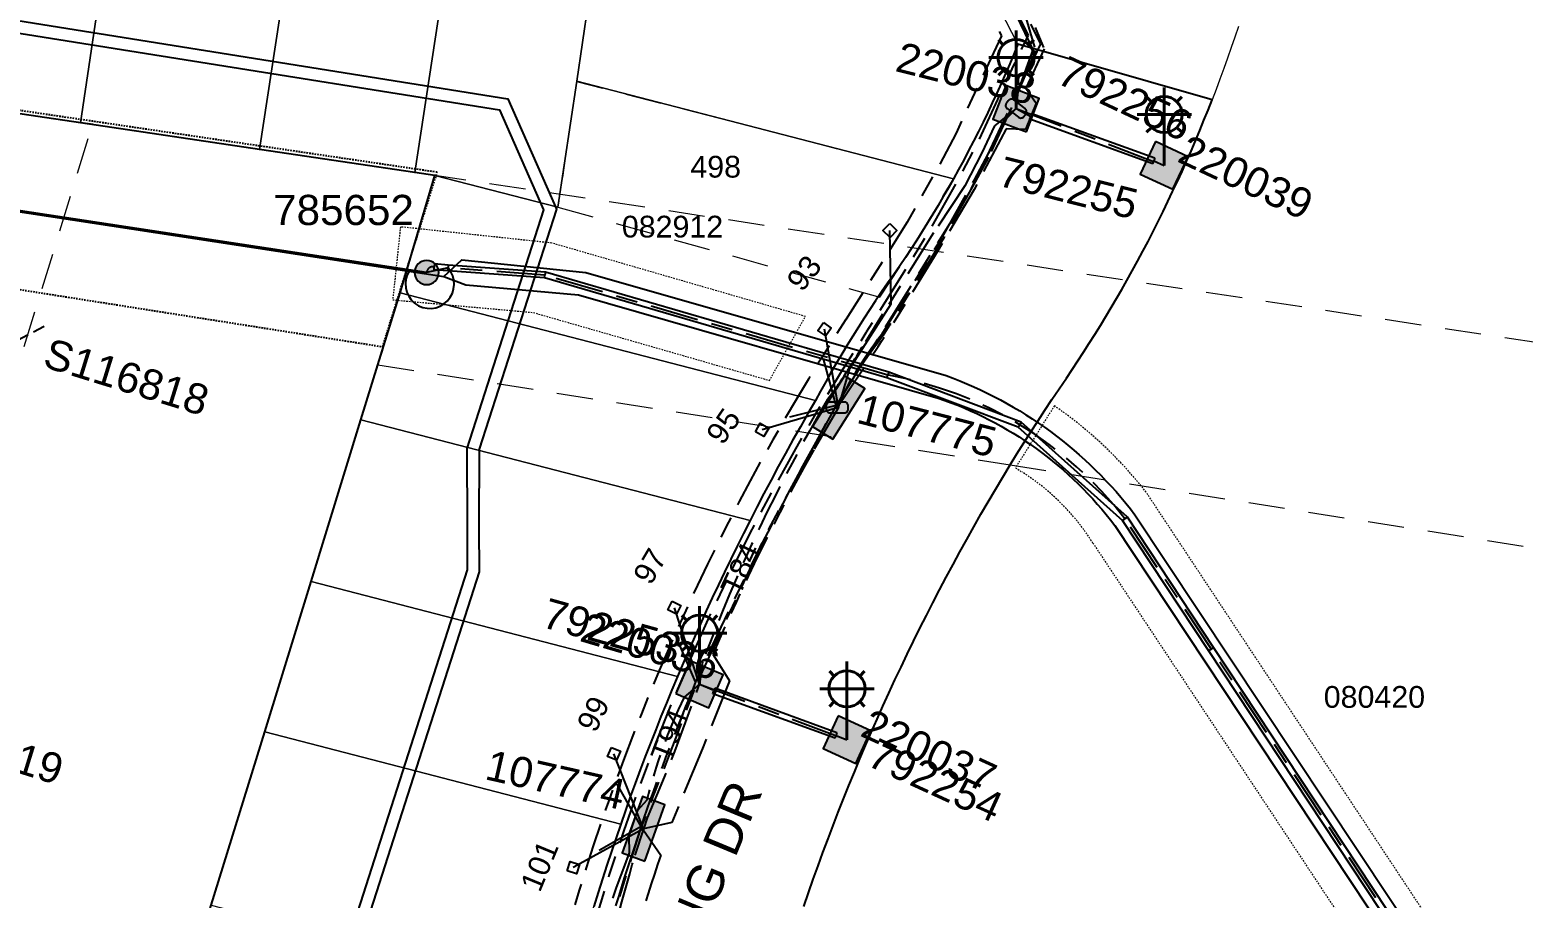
# Model space of a CAD drawing. Header units: metres. Extents: x 307322 to 308805, y 6255611 to 6257083.
# Drawn here: x 308427.7 to 308551.3, y 6256330.4 to 6256402.3 of the extents above; entities that cross this region are included whole.
import ezdxf
from ezdxf.enums import TextEntityAlignment as Align

# ---------------------------------------------------------------- set-up
doc = ezdxf.new("R2010")
doc.units = ezdxf.units.M
for name, pattern in [('Cable Exist OH', [1, 1, 0]), ('Cable Exist UG', [8.2, 4, -1.2, 1.8, -1.2]), ('Dash', [5, 3, -2]), ('DASHED', [0.75, 0.5, -0.25]), ('HIDDEN', [0.375, 0.25, -0.125]), ('HIDDEN2', [0.1875, 0.125, -0.0625])]:
    doc.linetypes.add(name, pattern=pattern)
doc.layers.get('0').update_dxf_attribs({"color": 6})
for name, color, linetype in [('_User_LV_Exist', 7, 'Continuous'), ('Duct_SP_EXT', 7, 'Continuous'), ('Equip_SL_EXT', 7, 'Continuous'), ('Equip_SP_SL_EXT', 7, 'Continuous'), ('Mains_HV_EXT', 7, 'Continuous'), ('Mains_HV_MOD', 3, 'Continuous'), ('Mains_LV_EXT', 7, 'Continuous'), ('Mains_SL_EXT', 7, 'Continuous'), ('Mains_TR_EXT', 7, 'Continuous'), ('OH_Details_SP_MISC', 7, 'Continuous'), ('Services_SP_EXT', 7, 'Continuous'), ('Services_SP_NEW_UG', 2, 'Continuous'), ('SupportsOH_SP_TR_HV_LV_SL_EXT', 7, 'Continuous'), ('SupportsUG_SP_LV_EXT', 7, 'Continuous'), ('SupportsUG_SP_LV_NEW', 2, 'Continuous'), ('SupportsUG_SP_LV_SL_EXT', 7, 'Continuous'), ('Trench_SP_EXT', 7, 'Continuous'), ('UG_Details_SP_MISC', 7, 'Continuous')]:
    doc.layers.add(name, color=color, linetype=linetype)
for name, color, linetype, lineweight in [('Cadastre Developer_SP_EXT', 9, 'Continuous', 5), ('Cadastre Easements_SP_EXT', 9, 'Continuous', 5), ('Cadastre Land Parcels_SP_EXT', 9, 'Continuous', 5), ('Cadastre Other Property_SP_EXT', 9, 'HIDDEN', 5), ('Cadastre Roads_SP_EXT', 9, 'Continuous', 5)]:
    doc.layers.add(name, color=color, linetype=linetype, lineweight=lineweight)
doc.layers.add('Features_HIDE', color=1, linetype='Continuous', plot=False)
doc.styles.add('COLUMN_LABEL', font='arial.ttf')
doc.styles.add('iecARIAL', font='arial.ttf', dxfattribs={"height": 2})
doc.styles.add('POLE_LABEL', font='arial.ttf')
doc.styles.get("Standard").update_dxf_attribs({"font": 'arial.ttf'})
doc.linetypes.add('Cable E OH', pattern='A,9.4,["E",Standard,S=1.7,R=0,X=0,Y=-1],0', length=9.4)
doc.linetypes.add('Cable E UG', pattern='A,6,-0.5,["E",Standard,S=1.7,R=0,X=0.5,Y=-1],-2.9', length=9.4)
doc.linetypes.add('Cable P UG', pattern='A,6,-0.5,["P",Standard,S=1.7,R=0,X=0.5,Y=-1],-2.9', length=9.4)

# ---------------------------------------------------------------- blocks, each defined once
blk = doc.blocks.new('COLUMN_EXT')
blk.add_hatch(color=256).paths.add_polyline_path([(-1.49, 1.48), (-1.49, -1.49), (1.48, -1.49), (1.48, 1.48)])
blk.add_lwpolyline([(-1.49, -1.49), (1.48, -1.49), (1.48, 1.48), (-1.49, 1.48)], close=True)
for tag, height, style, flags, p in [('ASSET_NUM', 2.5, 'COLUMN_LABEL', 8, (2, 2)), ('STRUCTURE_PLANT_NUMBER', 0.2, 'POLE_LABEL', 9, (1.81, 0.03)), ('STREET_CODE', 0.2, 'COLUMN_LABEL', 9, (1.81, -0.2))]:
    blk.add_attdef(tag, text='', height=height, dxfattribs=dict(style=style, flags=flags)).set_placement(p, align=Align.MIDDLE_LEFT)
at = {"flags": 9}
for tag, p in [('COLUMN_TYPE', (1.81, -0.4)), ('OWNED_BY', (1.81, -0.6)), ('STATE', (1.81, -0.8)), ('USAGE', (1.81, -1)), ('LEGEND', (1.81, -1.2)), ('STREETNAME', (1.81, -1.6)), ('SUBURB', (1.81, -1.8)), ('LOCATION', (1.81, -1.4)), ('NOTES', (1.81, -2))]:
    blk.add_attdef(tag, text='', height=0.2, dxfattribs=at).set_placement(p, align=Align.MIDDLE_LEFT)
at = {"flags": 1}
blk.add_attdef('Z', (1.81, -2.35), '', height=0.2, dxfattribs=at)
blk = doc.blocks.new('PILLAR_EXT')
blk.add_hatch(color=256).paths.add_polyline_path([(-2.475, 0.99), (-2.475, -0.99), (2.475, -0.99), (2.475, 0.99)])
blk.add_lwpolyline([(-2.475, -0.99), (2.475, -0.99), (2.475, 0.99), (-2.475, 0.99)], close=True)
at = {"style": 'iecARIAL', "flags": 8}
blk.add_attdef('ASSET_NUM', (1.5, 3.5), '', height=2.5, dxfattribs=at)
for tag, p, flags in [('OWNED_BY', (0, -0.2), 9), ('STATE', (0, -0.4), 9), ('SUPPORT_TYPE', (0, -0.6), 9), ('USAGE', (0, -0.8), 9), ('LEGEND', (0, -1), 9), ('LOCATION', (0, -1.2), 9), ('NOTES', (0, -1.4), 9), ('STREETNAME', (0, -1.8), 9), ('SUBURB', (0, -2), 1), ('PARENT', (0, -1.6), 9)]:
    blk.add_attdef(tag, p, '', height=0.2, dxfattribs=dict(flags=flags))
blk = doc.blocks.new('SL_LANTERN_EXT')
at = {"lineweight": 40}
for p, q in [((0, 1.97), (0, 6.47)), ((-1.46, 5.68), (-1.06, 5.28)), ((1.46, 5.68), (1.06, 5.28)), ((-2.25, 4.22), (2.25, 4.22)), ((-1.46, 2.76), (-1.06, 3.16)), ((0, 0), (0, 2.72)), ((1.46, 2.76), (1.06, 3.16))]:
    blk.add_line(p, q, dxfattribs=at)
blk.add_circle((0, 4.22), 1.5, dxfattribs=at)
at = {"style": 'iecARIAL', "flags": 8}
blk.add_attdef('ASSET_NUM', (1.5, 1.5), '', height=2.5, dxfattribs=at)
for tag, p, height, flags in [('CONSTRUCTED_VOLTAGE', (0.98, -0.65), 0.2, 9), ('CONTROL_TYPE', (0.98, -0.85), 0.2, 9), ('LANTERN_PURPOSE', (0.98, -1.05), 0.2, 9), ('LANTERN_TYPE', (0.98, -1.25), 0.2, 9), ('LNUMBER', (2.18, -3.25), 2.5, 8), ('OPERATING_VOLTAGE', (0.98, -1.65), 0.2, 9), ('ORIENTATION', (0.98, -1.85), 0.2, 9), ('OWNED_BY', (0.98, -2.05), 0.2, 9), ('STATE', (0.98, -2.25), 0.2, 9), ('NO_PHASES', (0.98, -1.45), 0.2, 9), ('USAGE', (0.98, -2.45), 0.2, 9), ('CEXIST', (0.98, -2.65), 0.2, 9), ('CNEW', (0.98, -2.85), 0.2, 9), ('CNUMBER', (0.98, -3.05), 0.2, 9), ('CREMOVE', (0.98, -3.25), 0.2, 9), ('CREPLACE', (0.98, -3.45), 0.2, 9), ('LKINGHEIGHT', (0.98, -3.65), 0.2, 9), ('LBRACKET', (0.98, -3.85), 0.2, 9), ('LBRACKETVOCAB', (0.98, -4.05), 0.2, 9), ('LCATEGORY', (0.98, -4.25), 0.2, 9), ('LCHARGE1', (0.98, -4.45), 0.2, 9), ('LCHARGE1PERCENT', (0.98, -4.65), 0.2, 9), ('LCHARGE2', (0.98, -4.85), 0.2, 9), ('LCHARGE2PERCENT', (0.98, -5.05), 0.2, 9), ('LCHARGE3', (0.98, -5.25), 0.2, 9), ('LCHARGE3PERCENT', (0.98, -5.45), 0.2, 9), ('LEXIST', (0.98, -5.65), 0.2, 9), ('LLAMP', (0.98, -5.85), 0.2, 9), ('LLAMPVOCAB', (0.98, -6.05), 0.2, 9), ('LMAST', (0.98, -6.25), 0.2, 9), ('LMASTVOCAB', (0.98, -6.45), 0.2, 9), ('LNEW', (0.98, -6.65), 0.2, 9), ('LANTNUMBER', (0.98, -6.85), 0.2, 9), ('LOUTREACH', (0.98, -7.25), 0.2, 9), ('LOUTREACHVOCAB', (0.98, -7.45), 0.2, 9), ('LRATECODE', (0.98, -7.65), 0.2, 9), ('LREMOVE', (0.98, -7.85), 0.2, 9), ('LREPLACE', (0.98, -8.05), 0.2, 9), ('LTYPE', (0.98, -8.25), 0.2, 9), ('LTYPEVOCAB', (0.98, -8.45), 0.2, 9), ('LEGEND', (0.98, -8.65), 0.2, 9), ('LOCATION', (0.98, -8.85), 0.2, 9), ('STREETNAME', (0.98, -9.25), 0.2, 9), ('SUBURB', (0.98, -9.45), 0.2, 1), ('NOTES', (0.98, -9.05), 0.2, 9)]:
    blk.add_attdef(tag, p, '', height=height, dxfattribs=dict(flags=flags))
blk = doc.blocks.new('CCP_EXT')
at = {"flags": 9}
for tag, p in [('STATE', (0, -1.8)), ('LEGEND', (0, -1.4)), ('LIFE_SUPPORT', (0, -1.6)), ('NOTES', (0, -2))]:
    blk.add_attdef(tag, text='', height=0.2, dxfattribs=at).set_placement(p, align=Align.MIDDLE_LEFT)
blk.add_wipeout([(0, 0.57), (0.57, 0), (0, -0.57), (-0.57, 0)])
blk.add_lwpolyline([(-0.57, 0), (0, 0.57), (0.57, 0), (0, -0.57), (-0.57, 0)])
at = {"flags": 1}
blk.add_attdef('Z', (0, 0), '', height=0.2, dxfattribs=at)
at = {"flags": 9}
for tag, p in [('CCP_TYPE', (0, 0)), ('CONSTRUCTED_VOLTAGE', (0, -0.2)), ('OPERATING_VOLTAGE', (0, -0.6)), ('ORIENTATION', (0, -0.8)), ('OWNED_BY', (0, -1)), ('NO_PHASES', (0, -0.4)), ('USAGE', (0, -1.2))]:
    blk.add_attdef(tag, text='', height=0.2, dxfattribs=at).set_placement(p, align=Align.MIDDLE_LEFT)
blk = doc.blocks.new('POLE_EXT')
blk.add_hatch(color=256).paths.add_polyline_path([(-1, 0, 1), (1, 0, 1)])
blk.add_lwpolyline([(-1, 0, 1), (1, 0, 1)], format="xyb", close=True)
for tag, height, flags, p in [('pNumber', 2.5, 8, (-17.84, 2.07)), ('OWNED_BY', 0.2, 9, (1.35, -0.4)), ('SPECIAL_USE', 0.2, 9, (1.35, -0.8)), ('STATE', 0.2, 9, (1.35, -1)), ('PARENT', 0.2, 9, (1.35, -0.6)), ('USAGE', 0.2, 9, (1.35, -1.2)), ('cLV', 0.2, 9, (1.35, -1.4)), ('hDepth', 0.2, 9, (1.35, -1.6)), ('hDia', 0.2, 9, (1.35, -1.8)), ('cHV', 0.2, 9, (1.35, -2)), ('LBRACKET', 0.2, 9, (1.35, -2.2)), ('LExisting', 0.2, 9, (1.35, -2.4)), ('cLinedev', 0.2, 9, (1.35, -3.4)), ('pExisting', 0.2, 9, (1.35, -3.8)), ('LANTNUMBER', 0.2, 9, (1.35, -2.6)), ('LOther', 0.2, 9, (1.35, -2.8)), ('LRemove', 0.2, 9, (1.35, -3)), ('LEGEND', 0.2, 9, (1.35, -3.2)), ('LOCATION', 0.2, 9, (1.35, -3.6)), ('pFooting', 0.2, 9, (1.35, -4.4)), ('pNew', 0.2, 9, (1.35, -4.6)), ('pRelocate', 0.2, 9, (1.35, -5)), ('PFNUMBER', 0.2, 9, (1.35, -4)), ('NEWPFNUMBER', 0.2, 9, (1.35, -4.2)), ('pRemove', 0.2, 9, (1.35, -5.2)), ('pReplace', 0.2, 9, (1.35, -5.4)), ('pStay', 0.2, 9, (1.35, -5.6)), ('pType', 0.2, 9, (1.35, -5.8)), ('cspan', 0.2, 9, (1.35, -6)), ('STREETNAME', 0.2, 9, (1.35, -6.2)), ('SUBURB', 0.2, 9, (1.35, -6.4)), ('OPERATED_BY', 0.2, 9, (1.36, -7.01)), ('NOTES', 0.2, 9, (1.35, -6.6)), ('MAINTAINED_BY', 0.2, 9, (1.36, -6.81))]:
    blk.add_attdef(tag, text='', height=height, dxfattribs=dict(flags=flags)).set_placement(p, align=Align.MIDDLE_LEFT)
at = {"style": 'POLE_LABEL'}
for tag, height, flags, p in [('ASSET_NUM', 2.5, 8, (2, 2)), ('STRUCTURE_PLANT_NUMBER', 0.2, 9, (1.35, 0.03)), ('STREET_CODE', 0.2, 9, (1.35, -0.2))]:
    blk.add_attdef(tag, text='', height=height, dxfattribs=dict(at, flags=flags)).set_placement(p, align=Align.MIDDLE_LEFT)
at = {"flags": 1}
blk.add_attdef('Z', (1.35, -7.33), '', height=0.2, dxfattribs=at)
blk = doc.blocks.new('SL_STJ_EXT')
h = blk.add_hatch(color=256)
edge = h.paths.add_edge_path()
edge.add_ellipse((-0.59, 0.13), major_axis=(0.226, 0.226), ratio=1, start_angle=45, end_angle=135)
edge.add_line((-0.91, 0.13), (-0.91, -0.13))
edge.add_ellipse((-0.59, -0.13), major_axis=(0.226, 0.226), ratio=1, start_angle=135, end_angle=225)
edge.add_line((-0.59, -0.45), (0.59, -0.45))
edge.add_ellipse((0.59, -0.13), major_axis=(-0.226, 0.226), ratio=1, start_angle=135, end_angle=225)
edge.add_line((0.91, -0.13), (0.91, 0.13))
edge.add_ellipse((0.59, 0.13), major_axis=(-0.226, 0.226), ratio=1, start_angle=225, end_angle=315)
edge.add_line((0.59, 0.45), (-0.59, 0.45))
blk.add_lwpolyline([(-0.91, 0.13), (-0.91, -0.13, 0.414214), (-0.59, -0.45), (0.59, -0.45, 0.414214), (0.91, -0.13), (0.91, 0.13, 0.414214), (0.59, 0.45), (-0.59, 0.45, 0.414214)], format="xyb", close=True)
at = {"flags": 1}
blk.add_attdef('Z', (0, 0), '', height=0.2, dxfattribs=at)
at = {"flags": 9}
for tag, p in [('ORIENTATION', (0, 0)), ('USAGE', (0, -0.2)), ('LEGEND', (0, -0.4)), ('NOTES', (0, -0.6))]:
    blk.add_attdef(tag, text='', height=0.2, dxfattribs=at).set_placement(p, align=Align.MIDDLE_LEFT)
blk = doc.blocks.new('PILLAR_NEW')
for tag, height, flags, p in [('ASSET_NUM', 2.5, 8, (2, 4)), ('STREET_CODE', 0.2, 9, (1.5, 2)), ('OWNED_BY', 0.2, 9, (1.5, 1.8))]:
    blk.add_attdef(tag, text='', height=height, dxfattribs=dict(flags=flags)).set_placement(p, align=Align.MIDDLE_LEFT)
blk.add_wipeout([(-2.47, 0.99), (2.47, 0.99), (2.47, -0.99), (-2.47, -0.99)])
at = {"lineweight": -3}
blk.add_lwpolyline([(-2.47, 0.99), (2.47, 0.99), (2.47, -0.99), (-2.47, -0.99)], close=True, dxfattribs=at)
for tag, flags, p in [('OPERATED_BY', 9, (1.5, 1.6)), ('STATE', 9, (1.5, 1.2)), ('MAINTAINED_BY', 9, (1.5, 1.4)), ('SUPPORT_TYPE', 9, (1.5, 1)), ('SUBURB', 9, (1.5, 0.2)), ('STREETNAME', 9, (1.5, 0)), ('USAGE', 9, (1.5, 0.8)), ('LEGEND', 9, (1.5, 0.6)), ('PARENT', 9, (1.5, 0.4)), ('Z', 1, (1.5, -0.6)), ('LOCATION', 9, (1.5, -0.2)), ('NOTES', 9, (1.5, -0.4))]:
    blk.add_attdef(tag, text='', height=0.2, dxfattribs=dict(flags=flags)).set_placement(p, align=Align.MIDDLE_LEFT)

msp = doc.modelspace()

# ---------------------------------------------------------------- linework, layer by layer
at = {"layer": 'Cadastre Developer_SP_EXT', "linetype": 'Dash'}
msp.add_lwpolyline([(308386.77, 6256255.08), (308394.6, 6256256.56), (308394.6, 6256256.56, -0.057174), (308420.31, 6256258.03), (308420.31, 6256258.03, 0.144208), (308411.94, 6256264.65), (308411.94, 6256264.65, -0.218329), (308402.97, 6256271.81), (308402.97, 6256271.81, -0.174909), (308402.17, 6256296.43), (308402.17, 6256296.43), (308405.98, 6256307.34), (308419.83, 6256352.17), (308432.88, 6256394.46), (308420.97, 6256396.07), (308413.14, 6256369.57), (308410.26, 6256367.43), (308401.56, 6256354.04), (308397.01, 6256324.4), (308390.25, 6256303.46), (308386.83, 6256282.65), (308387.78, 6256256.48), (308386.77, 6256255.08)], format="xyb", close=True, dxfattribs=at)
at = {"layer": 'Cadastre Land Parcels_SP_EXT', "linetype": 'Continuous'}
for points in [[(308436.25, 6256424.08), (308435.51, 6256424.24), (308434.77, 6256424.38), (308434.02, 6256424.52), (308433.28, 6256424.65), (308432.67, 6256424.75), (308432.05, 6256424.85), (308431.43, 6256424.95), (308426.34, 6256425.7), (308421.98, 6256396.02), (308431.87, 6256394.56), (308436.25, 6256424.08)], [(308450.96, 6256420.35), (308439.95, 6256423.21), (308439.21, 6256423.39), (308438.47, 6256423.57), (308437.73, 6256423.75), (308436.99, 6256423.92), (308436.25, 6256424.08), (308431.87, 6256394.56), (308446.68, 6256392.35), (308450.96, 6256420.35)], [(308463.61, 6256417.07), (308455.09, 6256419.28), (308450.96, 6256420.35), (308446.68, 6256392.35), (308459.54, 6256390.45), (308463.61, 6256417.07)], [(308472.94, 6256398.02), (308475.3, 6256414.04), (308463.61, 6256417.07), (308459.54, 6256390.45), (308461.19, 6256390.21), (308471.39, 6256387.58), (308472.94, 6256398.02)], [(308504.56, 6256390.71), (308504.98, 6256391.48), (308505.39, 6256392.26), (308505.8, 6256393.05), (308506.2, 6256393.84), (308506.59, 6256394.63), (308506.97, 6256395.42), (308507.35, 6256396.22), (308507.72, 6256397.02), (308508.09, 6256397.83), (308508.44, 6256398.64), (308508.79, 6256399.45), (308509.14, 6256400.26), (308509.47, 6256401.08), (308507.03, 6256405.82), (308475.3, 6256414.04), (308472.94, 6256398.02), (308504.13, 6256389.93), (308504.56, 6256390.71)], [(308503.29, 6256388.46), (308503.72, 6256389.19), (308504.13, 6256389.93), (308472.94, 6256398.02), (308471.39, 6256387.58), (308461.19, 6256390.21), (308458.34, 6256380.5), (308492.71, 6256371.59), (308493.13, 6256372.36), (308493.56, 6256373.13), (308493.99, 6256373.89), (308494.43, 6256374.65), (308494.88, 6256375.4), (308495.33, 6256376.15), (308495.79, 6256376.9), (308496.26, 6256377.64), (308496.73, 6256378.38), (308497.21, 6256379.11), (308497.69, 6256379.84), (308498.18, 6256380.57), (308498.68, 6256381.29), (308499.19, 6256382), (308499.7, 6256382.72), (308500.17, 6256383.42), (308500.63, 6256384.13), (308501.09, 6256384.84), (308501.54, 6256385.56), (308501.99, 6256386.28), (308502.43, 6256387), (308502.87, 6256387.73), (308503.29, 6256388.46)], [(308487.86, 6256362.76), (308488.44, 6256363.87), (308489.03, 6256364.99), (308489.63, 6256366.1), (308490.23, 6256367.2), (308490.84, 6256368.31), (308491.46, 6256369.41), (308492.08, 6256370.5), (308492.71, 6256371.59), (308458.34, 6256380.5), (308456.49, 6256374.54), (308455.08, 6256369.98), (308487.29, 6256361.63), (308487.86, 6256362.76)], [(308481.75, 6256349.82), (308482.22, 6256350.91), (308482.7, 6256351.99), (308483.18, 6256353.08), (308483.67, 6256354.16), (308484.17, 6256355.23), (308484.67, 6256356.31), (308485.18, 6256357.38), (308485.7, 6256358.45), (308486.22, 6256359.51), (308486.75, 6256360.58), (308487.29, 6256361.63), (308455.08, 6256369.98), (308450.95, 6256356.59), (308481.28, 6256348.73), (308481.75, 6256349.82)], [(308476.98, 6256337.64), (308477.38, 6256338.76), (308477.79, 6256339.87), (308478.2, 6256340.99), (308478.62, 6256342.1), (308479.05, 6256343.21), (308479.48, 6256344.32), (308479.92, 6256345.43), (308480.37, 6256346.53), (308480.82, 6256347.63), (308481.28, 6256348.73), (308450.95, 6256356.59), (308447.11, 6256344.15), (308476.59, 6256336.51), (308476.98, 6256337.64)], [(308472.58, 6256323.64), (308473, 6256325.11), (308473.33, 6256326.26), (308473.67, 6256327.41), (308474.01, 6256328.56), (308474.36, 6256329.7), (308474.71, 6256330.84), (308475.07, 6256331.98), (308475.44, 6256333.12), (308475.82, 6256334.25), (308476.2, 6256335.38), (308476.59, 6256336.51), (308447.11, 6256344.15), (308442.67, 6256329.81), (308472.16, 6256322.17), (308472.58, 6256323.64)]]:
    msp.add_lwpolyline(points, close=True, dxfattribs=at)
msp.add_lwpolyline([(308527.72, 6256402.53), (308527.43, 6256401.66), (308527.13, 6256400.79), (308526.83, 6256399.92), (308526.52, 6256399.06), (308526.2, 6256398.19), (308525.88, 6256397.33), (308525.55, 6256396.48), (308525.21, 6256395.62), (308524.87, 6256394.77), (308524.52, 6256393.92), (308524.16, 6256393.07), (308523.8, 6256392.22), (308523.43, 6256391.38), (308523.06, 6256390.54), (308522.67, 6256389.7), (308522.28, 6256388.87), (308521.89, 6256388.04), (308521.49, 6256387.21), (308521.08, 6256386.39), (308520.66, 6256385.57), (308520.24, 6256384.75), (308519.81, 6256383.94), (308519.38, 6256383.12), (308518.94, 6256382.32), (308518.49, 6256381.51), (308518.06, 6256380.76), (308517.63, 6256380.01), (308517.19, 6256379.27), (308516.75, 6256378.53), (308516.3, 6256377.79), (308515.84, 6256377.05), (308515.38, 6256376.32), (308514.91, 6256375.59), (308514.44, 6256374.87), (308513.96, 6256374.15), (308513.48, 6256373.43), (308512.88, 6256372.55), (308512.28, 6256371.66), (308511.69, 6256370.77), (308511.11, 6256369.87), (308510.53, 6256368.97), (308509.96, 6256368.07), (308509.39, 6256367.16), (308508.83, 6256366.25), (308508.22, 6256365.23), (308507.61, 6256364.21), (308507.01, 6256363.19), (308506.41, 6256362.16), (308505.82, 6256361.12), (308505.24, 6256360.08), (308504.67, 6256359.04), (308504.1, 6256358), (308503.54, 6256356.95), (308502.98, 6256355.9), (308502.43, 6256354.84), (308501.89, 6256353.78), (308501.36, 6256352.72), (308500.83, 6256351.66), (308500.31, 6256350.59), (308499.8, 6256349.51), (308499.29, 6256348.44), (308498.79, 6256347.36), (308498.29, 6256346.28), (308497.81, 6256345.19), (308497.33, 6256344.1), (308496.86, 6256343.01), (308496.39, 6256341.92), (308495.93, 6256340.82), (308495.48, 6256339.72), (308495.04, 6256338.61), (308494.6, 6256337.51), (308494.17, 6256336.4), (308493.75, 6256335.29), (308493.33, 6256334.17), (308492.93, 6256333.06), (308492.52, 6256331.94), (308492.13, 6256330.81), (308491.74, 6256329.69)], dxfattribs=at)
at = {"layer": 'Cadastre Other Property_SP_EXT', "linetype": 'HIDDEN2'}
msp.add_lwpolyline([(308491.88, 6256378.53), (308470.88, 6256384.61), (308458.35, 6256385.95), (308457.71, 6256379.91), (308457.71, 6256379.91), (308469.36, 6256378.86), (308488.91, 6256373.24), (308491.88, 6256378.53)], close=True, dxfattribs=at)
msp.add_lwpolyline([(308509.27, 6256366.01), (308509.81, 6256365.66), (308509.81, 6256365.66, -0.111024), (308515.68, 6256359.78), (308515.68, 6256359.78), (308550.1, 6256307.79), (308559.89, 6256297.92), (308561.88, 6256304.38), (308554.75, 6256311.63), (308520.09, 6256363.99), (308520.09, 6256363.99, 0.075203), (308512.49, 6256371.14), (308512.49, 6256371.14), (308509.27, 6256366.01)], format="xyb", close=True, dxfattribs=at)
at = {"layer": 'Duct_SP_EXT'}
for p, q in [((308510.61, 6256395.32), (308510.53, 6256395.1)), ((308520.81, 6256391.64), (308510.61, 6256395.32)), ((308510.45, 6256394.87), (308510.53, 6256395.1)), ((308520.64, 6256391.18), (308510.45, 6256394.87)), ((308520.81, 6256391.64), (308520.72, 6256391.41)), ((308520.64, 6256391.18), (308520.72, 6256391.41)), ((308461.13, 6256382.4), (308461.15, 6256382.64)), ((308462.27, 6256382.31), (308461.13, 6256382.4)), ((308461.17, 6256382.88), (308461.15, 6256382.64)), ((308462.3, 6256382.79), (308461.17, 6256382.88)), ((308462.27, 6256382.31), (308462.29, 6256382.55)), ((308470.27, 6256381.72), (308462.27, 6256382.31)), ((308462.3, 6256382.79), (308462.29, 6256382.55)), ((308470.35, 6256382.19), (308462.3, 6256382.79)), ((308470.27, 6256381.72), (308470.31, 6256381.95)), ((308470.35, 6256382.19), (308470.31, 6256381.95)), ((308498.61, 6256373.46), (308498.69, 6256373.68)), ((308509.5, 6256369.36), (308498.61, 6256373.46)), ((308498.61, 6256373.46), (308498.62, 6256373.45)), ((308498.62, 6256373.45), (308498.69, 6256373.68)), ((308498.78, 6256373.91), (308498.69, 6256373.68)), ((308498.77, 6256373.91), (308498.69, 6256373.68)), ((308498.78, 6256373.91), (308498.77, 6256373.91)), ((308509.75, 6256369.78), (308498.78, 6256373.91)), ((308509.5, 6256369.36), (308509.63, 6256369.57)), ((308518.15, 6256361.62), (308509.5, 6256369.36)), ((308509.75, 6256369.78), (308509.63, 6256369.57)), ((308518.51, 6256361.94), (308509.75, 6256369.78)), ((308518.51, 6256361.94), (308518.33, 6256361.78)), ((308518.53, 6256361.91), (308518.51, 6256361.94)), ((308518.13, 6256361.65), (308518.33, 6256361.78)), ((308525.26, 6256350.87), (308518.13, 6256361.65)), ((308518.13, 6256361.65), (308518.15, 6256361.62)), ((308518.15, 6256361.62), (308518.33, 6256361.78)), ((308518.53, 6256361.91), (308518.33, 6256361.78)), ((308525.66, 6256351.14), (308518.53, 6256361.91)), ((308525.26, 6256350.87), (308525.46, 6256351)), ((308525.26, 6256350.87), (308525.46, 6256351)), ((308552.46, 6256309.74), (308525.26, 6256350.87)), ((308525.66, 6256351.14), (308525.46, 6256351)), ((308525.66, 6256351.14), (308525.46, 6256351)), ((308552.86, 6256310.01), (308525.66, 6256351.14)), ((308484.22, 6256347.3), (308484.3, 6256347.53)), ((308494.33, 6256343.62), (308484.22, 6256347.3)), ((308484.39, 6256347.75), (308484.3, 6256347.53)), ((308494.49, 6256344.07), (308484.39, 6256347.75)), ((308494.33, 6256343.62), (308494.41, 6256343.85)), ((308494.49, 6256344.07), (308494.41, 6256343.85))]:
    msp.add_line(p, q, dxfattribs=at)
at = {"layer": 'Features_HIDE', "linetype": 'Cable P UG'}
for points in [[(308183.58, 6257083.5), (308166, 6256954.4), (308174.59, 6256948.32), (308240.22, 6256964.22), (308382.5, 6256409.09), (308466.56, 6256395.63), (308470.2, 6256387.35), (308463.86, 6256367.61), (308463.88, 6256361.11)], [(308304.26, 6256718.45), (308383.31, 6256409.98), (308467.25, 6256396.54), (308471.27, 6256387.41), (308464.88, 6256367.55), (308464.85, 6256361.05)], [(308297.36, 6256406.97), (308461.93, 6256381.85)]]:
    msp.add_lwpolyline(points, dxfattribs=at)
at = {"layer": 'Features_HIDE', "linetype": 'HIDDEN2'}
msp.add_lwpolyline([(308078.76, 6256458.91), (308075.21, 6256436.14), (308456.88, 6256376.03), (308461.39, 6256390.47), (308089.8, 6256445.47), (308091.53, 6256457.19), (308078.76, 6256458.91)], close=True, dxfattribs=at)
at = {"layer": 'Features_HIDE', "linetype": 'Cable E OH'}
msp.add_lwpolyline([(308297.36, 6256406.97), (308461.93, 6256381.85)], dxfattribs=at)
at = {"layer": 'Features_HIDE', "linetype": 'Continuous'}
msp.add_lwpolyline([(308420.47, 6256258.02), (308427.89, 6256281.99), (308427.89, 6256281.99), (308430.85, 6256291.55), (308433.81, 6256301.12), (308436.76, 6256310.68), (308439.72, 6256320.25), (308442.67, 6256329.81), (308447.11, 6256344.15), (308450.95, 6256356.59), (308455.08, 6256369.98), (308456.49, 6256374.54), (308458.34, 6256380.5), (308461.19, 6256390.21), (308459.54, 6256390.45), (308446.68, 6256392.35), (308431.87, 6256394.56), (308421.98, 6256396.02)], dxfattribs=at)
at = {"layer": 'Mains_LV_EXT', "linetype": 'Cable Exist UG'}
msp.add_lwpolyline([(308478.46, 6256336.02), (308478.8, 6256337.04), (308481.08, 6256342.52), (308483.12, 6256348.09)], dxfattribs=at)
at = {"layer": 'Mains_SL_EXT', "linetype": 'Cable Exist UG'}
for points in [[(308503.91, 6256420.59), (308505.58, 6256418.66), (308505.58, 6256418.66), (308513.91, 6256417.87), (308517.71, 6256420.36), (308509.34, 6256403.42), (308510.71, 6256400.61), (308510.71, 6256400.61), (308509.46, 6256397.19), (308509.32, 6256395.74)], [(308509.32, 6256395.74), (308521.58, 6256391.03)], [(308483.12, 6256348.09), (308495.32, 6256343.49)]]:
    msp.add_lwpolyline(points, dxfattribs=at)
at = {"layer": 'Mains_TR_EXT', "linetype": 'Cable Exist OH'}
msp.add_lwpolyline([(308297.36, 6256406.97), (308460.52, 6256382.17)], dxfattribs=at)
at = {"layer": 'Mains_TR_EXT', "linetype": 'Continuous'}
msp.add_lwpolyline([(308459.09, 6256382.32, 2.020338), (308462.29, 6256382.55)], format="xyb", dxfattribs=at)
at = {"layer": 'OH_Details_SP_MISC', "color": 7, "linetype": 'Continuous', "flags": 128}
msp.add_lwpolyline([(308460.52, 6256382.17), (308297.33, 6256406.98), (308210.32, 6256420.71)], dxfattribs=at)
at = {"layer": 'Services_SP_NEW_UG', "linetype": 'DASHED', "ltscale": 2, "flags": 128}
msp.add_lwpolyline([(308424, 6256375.17), (308428.94, 6256377.77)], dxfattribs=at)
at = {"layer": 'Trench_SP_EXT', "linetype": 'Cable Exist UG'}
for points in [[(308509.86, 6256406.22), (308509.72, 6256404.65), (308510.93, 6256400.56), (308510.93, 6256400.56), (308508.95, 6256395.82)], [(308509.32, 6256395.74), (308510.53, 6256395.1)], [(308520.72, 6256391.41), (308521.58, 6256391.03)], [(308494.43, 6256371.16), (308493.31, 6256375.23)], [(308494.43, 6256371.16), (308490.3, 6256370.14)], [(308482.78, 6256348.29), (308481.09, 6256352.2)], [(308483.12, 6256348.09), (308484.29, 6256347.61)], [(308494.41, 6256343.85), (308495.32, 6256343.49)], [(308478.27, 6256336.32), (308476.24, 6256339.92)], [(308478.27, 6256336.32), (308474.42, 6256334.12)]]:
    msp.add_lwpolyline(points, dxfattribs=at)
for points in [[(308461.15, 6256382.64, 0.45335), (308460.52, 6256382.17)], [(308482.78, 6256348.29), (308482.53, 6256347.63), (308482.53, 6256347.63, 0.017713), (308478.27, 6256336.32)]]:
    msp.add_lwpolyline(points, format="xyb", dxfattribs=at)

# ---------------------------------------------------------------- block references
at = {"layer": 'Equip_SL_EXT', "rotation": 322.9932928547213}
msp.add_blockref('SL_STJ_EXT', (308509.32, 6256395.74), dxfattribs=at)
at = {"layer": 'Equip_SL_EXT'}
msp.add_blockref('SL_STJ_EXT', (308494.51, 6256371), dxfattribs=at)
at = {"layer": 'Equip_SP_SL_EXT'}
ref = msp.add_blockref('SL_LANTERN_EXT', (308509.32, 6256395.74), dxfattribs=at)
ref.add_attrib('ASSET_NUM', '220038', dxfattribs={"layer": '0', "height": 2.5, "rotation": 345.9012, "style": 'iecARIAL'}).set_placement((308510.82, 6256397.24), align=Align.MIDDLE_RIGHT)
ref = msp.add_blockref('SL_LANTERN_EXT', (308521.58, 6256391.03), dxfattribs=at)
ref.add_attrib('ASSET_NUM', '220039', dxfattribs={"layer": '0', "height": 2.5, "rotation": 334.9055, "style": 'iecARIAL'}).set_placement((308523.08, 6256392.53), align=Align.MIDDLE_LEFT)
ref = msp.add_blockref('SL_LANTERN_EXT', (308483.12, 6256348.09), dxfattribs=at)
ref.add_attrib('ASSET_NUM', '220036', dxfattribs={"layer": '0', "height": 2.5, "rotation": 343.548, "style": 'iecARIAL'}).set_placement((308484.62, 6256349.59), align=Align.MIDDLE_RIGHT)
ref = msp.add_blockref('SL_LANTERN_EXT', (308495.32, 6256343.49), dxfattribs=at)
ref.add_attrib('ASSET_NUM', '220037', dxfattribs={"layer": '0', "height": 2.5, "rotation": 335.4303, "style": 'iecARIAL'}).set_placement((308496.82, 6256344.99), align=Align.MIDDLE_LEFT)
at = {"layer": 'SupportsOH_SP_TR_HV_LV_SL_EXT'}
ref = msp.add_blockref('POLE_EXT', (308460.52, 6256382.17), dxfattribs=at)
ref.add_attrib('ASSET_NUM', '785652', dxfattribs={"layer": '0', "height": 2.5, "style": 'POLE_LABEL'}).set_placement((308447.81, 6256385.35), align=Align.BOTTOM_LEFT)
at = {"layer": 'SupportsUG_SP_LV_EXT'}
ref = msp.add_blockref('PILLAR_EXT', (308494.63, 6256371), dxfattribs=dict(at, rotation=57.8806181590992))
ref.add_attrib('ASSET_NUM', '107775', dxfattribs={"layer": '0', "height": 2.5, "rotation": 345.5105, "style": 'iecARIAL'}).set_placement((308507.6, 6256368.05), align=Align.MIDDLE_RIGHT)
ref = msp.add_blockref('PILLAR_EXT', (308478.48, 6256336.12), dxfattribs=dict(at, rotation=70.21039925255097))
ref.add_attrib('ASSET_NUM', '107774', dxfattribs={"layer": '0', "height": 2.5, "rotation": 347.2932, "style": 'iecARIAL'}).set_placement((308476.88, 6256338.9), align=Align.MIDDLE_RIGHT)
at = {"layer": 'SupportsUG_SP_LV_SL_EXT'}
ref = msp.add_blockref('COLUMN_EXT', (308521.58, 6256391.03), dxfattribs=dict(at, rotation=244.9054843884398))
ref.add_attrib('ASSET_NUM', '792256', dxfattribs={"layer": '0', "height": 2.5, "rotation": 334.9055, "style": 'COLUMN_LABEL'}).set_placement((308513.6, 6256400.18), align=Align.TOP_LEFT)
ref = msp.add_blockref('COLUMN_EXT', (308509.32, 6256395.74), dxfattribs=dict(at, rotation=69.0625791369843))
ref.add_attrib('ASSET_NUM', '792255', dxfattribs={"layer": '0', "height": 2.5, "rotation": 345.9012, "style": 'COLUMN_LABEL'}).set_placement((308519.61, 6256388.98), align=Align.TOP_RIGHT)
ref = msp.add_blockref('COLUMN_EXT', (308483.12, 6256348.09), dxfattribs=dict(at, rotation=336.6867376167829))
ref.add_attrib('ASSET_NUM', '792253', dxfattribs={"layer": '0', "height": 2.5, "rotation": 344.4428, "style": 'COLUMN_LABEL'}).set_placement((308481.82, 6256352.14), align=Align.TOP_RIGHT)
ref = msp.add_blockref('COLUMN_EXT', (308495.32, 6256343.49), dxfattribs=dict(at, rotation=245.4303337254044))
ref.add_attrib('ASSET_NUM', '792254', dxfattribs={"layer": '0', "height": 2.5, "rotation": 335.4303, "style": 'COLUMN_LABEL'}).set_placement((308497.87, 6256343.7), align=Align.TOP_LEFT)

# ---------------------------------------------------------------- texts
at = {"layer": '_User_LV_Exist'}
for s, rotation, p in [('T84', 65.2246, (308486.42, 6256355.3)), ('T94', 68.8512, (308480.69, 6256341.53))]:
    msp.add_text(s, height=1.8, rotation=rotation, dxfattribs=at).set_placement(p)
at = {"layer": 'Cadastre Developer_SP_EXT'}
msp.add_text('498', height=1.8, dxfattribs=at).set_placement((308482.35, 6256390.03))
at = {"layer": 'Cadastre Land Parcels_SP_EXT'}
for s, rotation, p in [('93', 51.5404, (308491.6, 6256380.48)), ('95', 55.3859, (308485.03, 6256367.8)), ('97', 59.5214, (308479.07, 6256356.2)), ('99', 63.6646, (308474.49, 6256343.98)), ('101', 67.5779, (308469.89, 6256330.78))]:
    msp.add_text(s, height=1.8, rotation=rotation, dxfattribs=at).set_placement(p)
at = {"layer": 'Cadastre Other Property_SP_EXT'}
for s, p in [('082912', (308476.68, 6256385.07)), ('080420', (308534.79, 6256346.14))]:
    msp.add_text(s, height=1.8, dxfattribs=at).set_placement(p)
at = {"layer": 'Cadastre Roads_SP_EXT'}
msp.add_text('NIJONG DR', height=3, rotation=67.4391, dxfattribs=at).set_placement((308479.53, 6256317.95))

# ---------------------------------------------------------------- next in the draw order: block references
at = {"layer": 'Services_SP_EXT'}
for p, rotation in [((308498.87, 6256385.65), 271.1635974115709), ((308493.46, 6256377.48), 279.8806181266048), ((308488.29, 6256369.14), 15.88061823712965), ((308481.03, 6256354.42), 288.6867376960245), ((308476.03, 6256342.33), 292.2103992160561), ((308472.66, 6256332.91), 28.21039954299395)]:
    msp.add_blockref('CCP_EXT', p, dxfattribs=dict(at, rotation=rotation))

# ---------------------------------------------------------------- next in the draw order: linework, layer by layer
at = {"layer": 'Cadastre Developer_SP_EXT', "linetype": 'Dash'}
msp.add_lwpolyline([(308472.92, 6256397.96), (308471.39, 6256387.58), (308498.03, 6256380.14), (308500.7, 6256384.16), (308504.13, 6256389.93), (308472.92, 6256397.96)], close=True, dxfattribs=at)
at = {"layer": 'Cadastre Easements_SP_EXT', "linetype": 'Dash'}
msp.add_lwpolyline([(308582.4, 6256371.82), (308461.19, 6256390.21), (308458.34, 6256380.5), (308456.49, 6256374.54), (308496.31, 6256368.24), (308508.83, 6256366.25), (308577.03, 6256355.45)], dxfattribs=at)
at = {"layer": 'Duct_SP_EXT'}
for p, q in [((308498.62, 6256373.45), (308470.27, 6256381.72)), ((308498.77, 6256373.91), (308470.35, 6256382.19))]:
    msp.add_line(p, q, dxfattribs=at)
at = {"layer": 'Features_HIDE', "linetype": 'Continuous'}
msp.add_lwpolyline([(308491.74, 6256329.69), (308492.13, 6256330.81), (308492.52, 6256331.94), (308492.93, 6256333.06), (308493.33, 6256334.17), (308493.75, 6256335.29), (308494.17, 6256336.4), (308494.6, 6256337.51), (308495.04, 6256338.61), (308495.48, 6256339.72), (308495.93, 6256340.82), (308496.39, 6256341.92), (308496.86, 6256343.01), (308497.33, 6256344.1), (308497.81, 6256345.19), (308498.29, 6256346.28), (308498.79, 6256347.36), (308499.29, 6256348.44), (308499.8, 6256349.51), (308500.31, 6256350.59), (308500.83, 6256351.66), (308501.36, 6256352.72), (308501.89, 6256353.78), (308502.43, 6256354.84), (308502.98, 6256355.9), (308503.54, 6256356.95), (308504.1, 6256358), (308504.67, 6256359.04), (308505.24, 6256360.08), (308505.82, 6256361.12), (308506.41, 6256362.16), (308507.01, 6256363.19), (308507.61, 6256364.21), (308508.22, 6256365.23), (308508.83, 6256366.25), (308509.39, 6256367.16), (308509.96, 6256368.07), (308510.53, 6256368.97), (308511.11, 6256369.87), (308511.69, 6256370.77), (308512.28, 6256371.66), (308512.88, 6256372.55), (308513.48, 6256373.43), (308513.96, 6256374.15), (308514.44, 6256374.87), (308514.91, 6256375.59), (308515.38, 6256376.32), (308515.84, 6256377.05), (308516.3, 6256377.79), (308516.75, 6256378.53), (308517.19, 6256379.27), (308517.63, 6256380.01), (308518.06, 6256380.76), (308518.49, 6256381.51), (308518.94, 6256382.32), (308519.38, 6256383.12), (308519.81, 6256383.94), (308520.24, 6256384.75), (308520.66, 6256385.57), (308521.08, 6256386.39), (308521.49, 6256387.21), (308521.89, 6256388.04), (308522.28, 6256388.87), (308522.67, 6256389.7), (308523.06, 6256390.54), (308523.43, 6256391.38), (308523.8, 6256392.22), (308524.16, 6256393.07), (308524.52, 6256393.92), (308524.87, 6256394.77), (308525.21, 6256395.62), (308525.55, 6256396.48), (308509.47, 6256401.08), (308509.14, 6256400.26), (308508.79, 6256399.45), (308508.44, 6256398.64), (308508.09, 6256397.83), (308507.72, 6256397.02), (308507.35, 6256396.22), (308506.97, 6256395.42), (308506.59, 6256394.63), (308506.2, 6256393.84), (308505.8, 6256393.05), (308505.39, 6256392.26), (308504.98, 6256391.48), (308504.56, 6256390.71), (308504.13, 6256389.93), (308503.72, 6256389.19), (308503.29, 6256388.46), (308502.87, 6256387.73), (308502.43, 6256387), (308501.99, 6256386.28), (308501.54, 6256385.56), (308501.09, 6256384.84), (308500.63, 6256384.13), (308500.17, 6256383.42), (308499.7, 6256382.72), (308499.19, 6256382), (308498.68, 6256381.29), (308498.18, 6256380.57), (308497.69, 6256379.84), (308497.21, 6256379.11), (308496.73, 6256378.38), (308496.26, 6256377.64), (308495.79, 6256376.9), (308495.33, 6256376.15), (308494.88, 6256375.4), (308494.43, 6256374.65), (308493.99, 6256373.89), (308493.56, 6256373.13), (308493.13, 6256372.36), (308492.71, 6256371.59), (308492.08, 6256370.5), (308491.46, 6256369.41), (308490.84, 6256368.31), (308490.23, 6256367.2), (308489.63, 6256366.1), (308489.03, 6256364.99), (308488.44, 6256363.87), (308487.86, 6256362.76), (308487.29, 6256361.63), (308486.75, 6256360.58), (308486.22, 6256359.51), (308485.7, 6256358.45), (308485.18, 6256357.38), (308484.67, 6256356.31), (308484.17, 6256355.23), (308483.67, 6256354.16), (308483.18, 6256353.08), (308482.7, 6256351.99), (308482.22, 6256350.91), (308481.75, 6256349.82), (308481.28, 6256348.73), (308480.82, 6256347.63), (308480.37, 6256346.53), (308479.92, 6256345.43), (308479.48, 6256344.32), (308479.05, 6256343.21), (308478.62, 6256342.1), (308478.2, 6256340.99), (308477.79, 6256339.87), (308477.38, 6256338.76), (308476.98, 6256337.64), (308476.59, 6256336.51), (308476.2, 6256335.38), (308475.82, 6256334.25), (308475.44, 6256333.12), (308475.07, 6256331.98), (308474.71, 6256330.84), (308474.36, 6256329.7)], dxfattribs=at)
at = {"layer": 'Features_HIDE', "linetype": 'Cable P UG'}
for points in [[(308463.88, 6256361.11), (308463.88, 6256357.55), (308431.03, 6256255.17), (308430.17, 6256252.42), (308429.71, 6256250.82), (308428.23, 6256246.2), (308670.95, 6256175.22), (308679.08, 6256172.67)], [(308464.85, 6256361.05), (308464.88, 6256357.4), (308431.98, 6256254.87), (308431.12, 6256252.13), (308430.67, 6256250.53), (308430.67, 6256250.53), (308429.49, 6256246.87), (308671.24, 6256176.17), (308679.35, 6256173.64)]]:
    msp.add_lwpolyline(points, dxfattribs=at)
at = {"layer": 'Mains_HV_EXT', "linetype": 'Cable Exist UG', "flags": 128}
msp.add_lwpolyline([(308459.21, 6256458.32), (308458.68, 6256460.31), (308448.48, 6256460.29), (308448.48, 6256460.29), (308448.54, 6256437.03), (308451.79, 6256430.93), (308449.64, 6256423.04), (308449.64, 6256423.04), (308504.52, 6256408.79), (308506.41, 6256405.03), (308506.41, 6256405.03), (308508.11, 6256401.76), (308506.58, 6256398.53), (308506.58, 6256398.53), (308504.35, 6256393.72), (308502.94, 6256391.03), (308500.29, 6256386.33), (308495.25, 6256378.31), (308495.23, 6256378.28), (308495.23, 6256378.28, 0.083072), (308470.54, 6256321.68), (308470.54, 6256321.68), (308470.52, 6256321.57), (308467.69, 6256312.73), (308467.69, 6256312.73, -0.029277), (308460.61, 6256293.15), (308460.61, 6256293.15), (308456.61, 6256283.57), (308445.44, 6256256.89), (308438.92, 6256252.76), (308438.37, 6256252.36), (308434.29, 6256253.31), (308427.39, 6256255.27)], format="xyb", dxfattribs=at)
at = {"layer": 'Mains_HV_EXT', "linetype": 'Cable P UG'}
msp.add_lwpolyline([(308461.93, 6256381.85), (308463.42, 6256383.22), (308473.7, 6256382.18), (308503.52, 6256373.65), (308503.52, 6256373.65, -0.14293), (308519.16, 6256362.12), (308519.16, 6256362.12), (308553.44, 6256310.48), (308584.48, 6256279.81), (308602.09, 6256263.3), (308621.03, 6256253.27), (308629.56, 6256249.29), (308640.59, 6256246.25), (308652.25, 6256244.13), (308679.63, 6256239.97), (308684.44, 6256238.94), (308771.11, 6256225.18), (308771.11, 6256225.18, -0.427068), (308781.14, 6256212.43), (308781.14, 6256212.43), (308771.72, 6256177.55), (308766.72, 6256174.2)], format="xyb", dxfattribs=at)
at = {"layer": 'Mains_HV_EXT', "linetype": 'Cable E UG'}
msp.add_lwpolyline([(308461.93, 6256381.85), (308463.75, 6256381.16), (308473.09, 6256380.32), (308502.87, 6256371.78), (308502.87, 6256371.78, -0.149916), (308517.5, 6256361.23), (308517.5, 6256361.23), (308551.91, 6256309.29), (308582.91, 6256278.52), (308582.91, 6256278.52), (308600.9, 6256261.65), (308619.87, 6256251.62), (308628.94, 6256247.3), (308640.22, 6256244.28)], format="xyb", dxfattribs=at)
at = {"layer": 'Mains_HV_MOD', "linetype": 'Cable Exist UG', "flags": 128}
msp.add_lwpolyline([(308459.21, 6256458.32), (308457.22, 6256458.31), (308450.49, 6256458.29), (308450.49, 6256458.29), (308450.53, 6256437.54), (308453.8, 6256431.31), (308451.71, 6256424.55), (308505.89, 6256410.47), (308508.19, 6256405.94), (308510.33, 6256401.83), (308508.35, 6256397.75), (308506.12, 6256392.91), (308504.71, 6256390.2), (308501.89, 6256385.2), (308496.91, 6256377.22), (308496.89, 6256377.18), (308496.89, 6256377.18, 0.083052), (308472.47, 6256321.19), (308472.47, 6256321.19), (308472.43, 6256321.02), (308469.53, 6256312.15), (308469.53, 6256312.15, -0.029235), (308462.37, 6256292.38), (308462.37, 6256292.38), (308458.35, 6256282.79), (308455.14, 6256275.08), (308453.39, 6256269.88), (308445, 6256250.96)], format="xyb", dxfattribs=at)
at = {"layer": 'Mains_LV_EXT', "linetype": 'Cable Exist UG'}
for points in [[(308463.93, 6256419.16), (308474.66, 6256416.23), (308474.66, 6256416.23), (308508.95, 6256407.28), (308511.63, 6256400.68), (308510.12, 6256397.44), (308510.99, 6256396.2), (308510.11, 6256394), (308508.51, 6256394.06), (308505.85, 6256389.05), (308502.85, 6256383.96), (308502.85, 6256383.96), (308499.01, 6256377.75), (308499.01, 6256377.75, -0.002664), (308494.51, 6256371)], [(308494.63, 6256371), (308492.57, 6256367.5), (308492.57, 6256367.5, 0.026464), (308484.21, 6256350.57), (308484.21, 6256350.57), (308485.58, 6256348.37), (308485.58, 6256348.37), (308483.36, 6256342.76), (308480.81, 6256336.65), (308478.48, 6256336.12)], [(308478.46, 6256336.02), (308479.91, 6256333.95), (308479.91, 6256333.95, 0.016205), (308476.04, 6256321.12), (308476.04, 6256321.12), (308476, 6256320.98), (308473.1, 6256311.85), (308473.1, 6256311.85, -0.016586), (308469.34, 6256300.6), (308469.34, 6256300.6), (308466.73, 6256299.63), (308466.73, 6256299.63, 0.032193), (308464.28, 6256293.41), (308464.28, 6256293.41), (308460.19, 6256283.89)], [(308478.48, 6256336.12), (308477.75, 6256333.94), (308477.75, 6256333.94, -0.016888), (308474.06, 6256321.62), (308474.06, 6256321.62), (308474.04, 6256321.55), (308471.11, 6256312.48), (308471.11, 6256312.48, -0.014632), (308467.85, 6256302.65)]]:
    msp.add_lwpolyline(points, format="xyb", dxfattribs=at)
at = {"layer": 'Mains_SL_EXT', "linetype": 'Cable Exist UG'}
for points in [[(308509.32, 6256395.74), (308507.53, 6256394.31), (308507.53, 6256394.31), (308506.49, 6256392.08), (308505.07, 6256389.36), (308502.49, 6256385.45), (308498.27, 6256378.72), (308496.85, 6256376.43), (308496.85, 6256376.43, -0.009519), (308494.47, 6256372.69), (308494.47, 6256372.69), (308493.7, 6256371.65), (308493.7, 6256371.65, 0.04325), (308483.37, 6256349.95), (308483.37, 6256349.95), (308483.12, 6256348.09)], [(308494.51, 6256371), (308495.63, 6256373.28), (308495.63, 6256373.28, -0.022631), (308498.23, 6256377.1), (308498.23, 6256377.1), (308503.19, 6256385.08), (308505.87, 6256389.84), (308507.25, 6256392.44), (308508.26, 6256394.62), (308509.32, 6256395.74)], [(308483.12, 6256348.09), (308481.83, 6256347.01), (308481.83, 6256347.01, 0.052643), (308478.75, 6256338.48), (308478.75, 6256338.48), (308477.96, 6256337.6), (308477.27, 6256335.53), (308477.28, 6256334.13), (308477.28, 6256334.13, 0.022614), (308473.32, 6256322.17), (308473.32, 6256322.17), (308472.17, 6256318.57), (308470.19, 6256312.58), (308470.19, 6256312.58, 0.006904), (308468.01, 6256304.46), (308468.01, 6256304.46), (308467.74, 6256302.59)]]:
    msp.add_lwpolyline(points, format="xyb", dxfattribs=at)
at = {"layer": 'Mains_TR_EXT', "linetype": 'Cable Exist UG'}
msp.add_lwpolyline([(308640.5, 6256245.3), (308629.22, 6256248.31), (308620.69, 6256252.29), (308601.57, 6256262.47), (308583.86, 6256279.01), (308583.86, 6256279.01), (308552.67, 6256309.9), (308518.33, 6256361.78), (308518.33, 6256361.78, 0.187645), (308498.69, 6256373.68), (308498.69, 6256373.68), (308470.31, 6256381.95), (308462.29, 6256382.55), (308460.52, 6256382.17)], format="xyb", dxfattribs=at)
at = {"layer": 'Services_SP_EXT'}
for points in [[(308494.63, 6256371), (308495.56, 6256374.23), (308495.56, 6256374.23), (308498.97, 6256379.58), (308498.87, 6256385.65)], [(308494.63, 6256371), (308493.46, 6256377.48)], [(308494.63, 6256371), (308488.29, 6256369.14)], [(308483.12, 6256348.09), (308481.03, 6256354.42)], [(308478.48, 6256336.12), (308476.03, 6256342.33)], [(308478.48, 6256336.12), (308472.66, 6256332.91)]]:
    msp.add_lwpolyline(points, dxfattribs=at)
at = {"layer": 'Trench_SP_EXT', "linetype": 'Cable Exist UG'}
for points in [[(308508.95, 6256395.82), (308507.03, 6256391.71), (308507.03, 6256391.71), (308505.94, 6256389.68), (308503.25, 6256384.91), (308498.3, 6256376.94), (308498.3, 6256376.94, 0.027771), (308494.43, 6256371.16)], [(308494.43, 6256371.16), (308493.02, 6256368.63), (308493.02, 6256368.63, 0.020943), (308482.78, 6256348.29)], [(308478.27, 6256336.32), (308477.36, 6256333.56), (308477.36, 6256333.56, 0.016627), (308473.89, 6256321.52), (308473.89, 6256321.52), (308473.88, 6256321.46), (308471.02, 6256312.66), (308471.02, 6256312.66, -0.014671), (308467.77, 6256302.82)]]:
    msp.add_lwpolyline(points, format="xyb", dxfattribs=at)
at = {"layer": 'UG_Details_SP_MISC', "color": 7, "linetype": 'Cable Exist UG', "flags": 128}
msp.add_lwpolyline([(308440.05, 6256253.75), (308447.73, 6256257.39), (308459.86, 6256283.75), (308463.84, 6256293.11), (308467.48, 6256302.54), (308470.8, 6256312.07), (308473.78, 6256321.67), (308478.19, 6256335.95), (308482.85, 6256348.06), (308488.81, 6256360.87), (308494.18, 6256370.73), (308505.63, 6256389.12), (308511.37, 6256401.11), (308508.19, 6256407.28), (308475.72, 6256415.69), (308451.38, 6256422)], dxfattribs=at)

# ---------------------------------------------------------------- next in the draw order: block references
at = {"layer": 'SupportsUG_SP_LV_NEW'}
ref = msp.add_blockref('PILLAR_NEW', (308422.32, 6256373.09), dxfattribs=dict(at, rotation=252.8164826552385))
ref.add_attrib('ASSET_NUM', 'S116818', dxfattribs={"layer": '0', "height": 2.5, "rotation": 342.8165}).set_placement((308429, 6256375.6), align=Align.MIDDLE_LEFT)
ref = msp.add_blockref('PILLAR_NEW', (308412.72, 6256342.04), dxfattribs=dict(at, rotation=252.8164826552385))
ref.add_attrib('ASSET_NUM', '116819', dxfattribs={"layer": '0', "height": 2.5, "rotation": 342.8165}).set_placement((308419.17, 6256344.37), align=Align.MIDDLE_LEFT)

doc.saveas('drawing.dxf')
